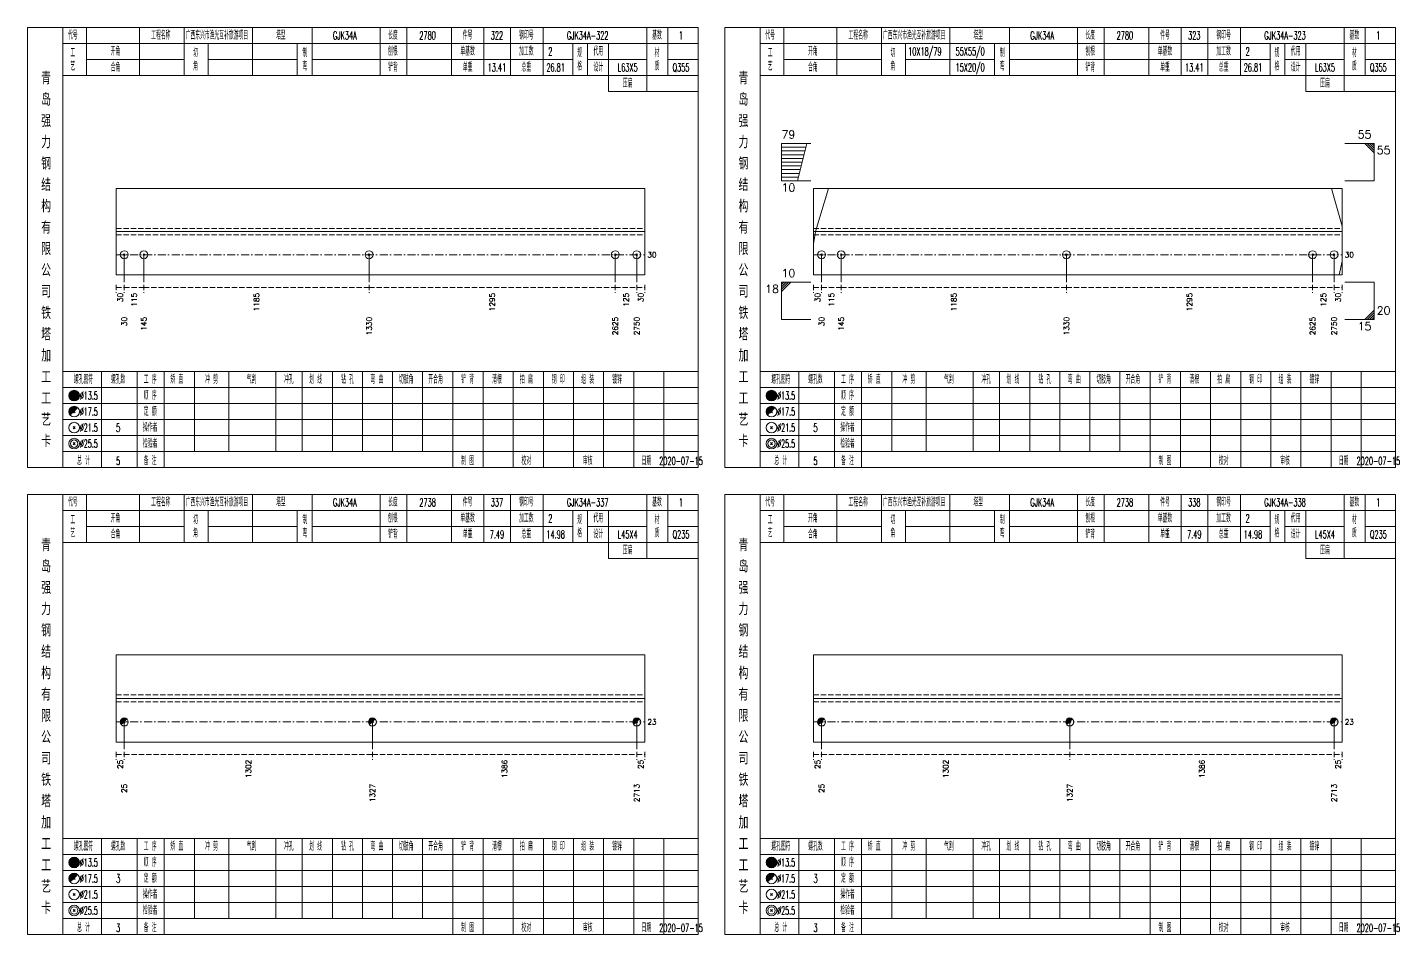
# Model space of a CAD drawing. Extents: x 0 to 2606, y -377 to 6479.
# Drawn here: x 784 to 1299, y 5250 to 5590 of the extents above; entities that cross this region are included whole.
import ezdxf
from ezdxf.enums import TextEntityAlignment as Align

# ---------------------------------------------------------------- set-up
doc = ezdxf.new("R2010")
doc.units = 0
doc.header["$MEASUREMENT"] = 0
doc.linetypes.add('一点画线', pattern=[5.2, 3, -1, 0.2, -1])
doc.linetypes.add('虚线', pattern=[2.75, 2, -0.75])
doc.layers.get('0').update_dxf_attribs({"linetype": 'CONTINUOUS', "lineweight": 25})
doc.layers.add('1', color=7, linetype='CONTINUOUS', lineweight=25)
doc.layers.add('4', color=7, linetype='CONTINUOUS', lineweight=25)
doc.styles.get("Standard").update_dxf_attribs({"font": 'simplex.shx', "width": 0.7, "height": 3, "bigfont": 'gbhzfs.shx'})

msp = doc.modelspace()

# ---------------------------------------------------------------- linework, layer by layer
at = {"color": 7, "linetype": 'Continuous', "lineweight": 13}
for p, q in [((1066.9, 5546.5), (1077.9, 5546.5)), ((1066.9, 5532.5), (1066.9, 5546.5)), ((1066.9, 5545.1), (1076.05, 5545.1)), ((1072.9, 5532.5), (1076.4, 5546.5)), ((1289, 5546.5), (1278, 5546.5)), ((1285.5, 5546.5), (1289, 5543)), ((1286.38, 5546.5), (1289, 5543.88)), ((1287.25, 5546.5), (1289, 5544.75)), ((1288.12, 5546.5), (1289, 5545.62)), ((1289, 5532.5), (1289, 5546.5)), ((1066.9, 5543.7), (1075.7, 5543.7)), ((1066.9, 5542.3), (1075.35, 5542.3)), ((1066.9, 5540.9), (1075, 5540.9)), ((1066.9, 5539.5), (1074.65, 5539.5)), ((1066.9, 5538.1), (1074.3, 5538.1)), ((1066.9, 5536.7), (1073.95, 5536.7)), ((1066.9, 5535.3), (1073.6, 5535.3)), ((1066.9, 5533.9), (1073.25, 5533.9)), ((1066.9, 5532.5), (1077.9, 5532.5)), ((1079.61, 5513.5), (1084.53, 5529.69)), ((1277, 5515.56), (1273.08, 5529.69)), ((1289, 5532.5), (1278, 5532.5)), ((1078.9, 5508.87), (1079.61, 5513.5)), ((820.5, 5504.81), (820.5, 5494.5)), ((827.83, 5504.81), (827.83, 5494.5)), ((912.27, 5504.81), (912.27, 5494.5)), ((1004.55, 5504.81), (1004.55, 5494.5)), ((1012.6, 5504.81), (1012.6, 5494.5)), ((1081.9, 5504.81), (1081.9, 5494.5)), ((1089.23, 5504.81), (1089.23, 5494.5)), ((1173.67, 5504.81), (1173.67, 5494.5)), ((1265.95, 5504.81), (1265.95, 5494.5)), ((1274, 5504.81), (1274, 5494.5)), ((1277, 5502.45), (1275.93, 5497.31)), ((1066.9, 5494.5), (1077.9, 5494.5)), ((1066.9, 5494.5), (1066.9, 5480.5)), ((1067.78, 5494.5), (1066.9, 5493.62)), ((1068.65, 5494.5), (1066.9, 5492.75)), ((1069.53, 5494.5), (1066.9, 5491.88)), ((1070.4, 5494.5), (1066.9, 5491)), ((1289, 5494.5), (1278, 5494.5)), ((1289, 5494.5), (1289, 5480.5)), ((1285.5, 5480.5), (1289, 5484)), ((1286.38, 5480.5), (1289, 5483.12)), ((1066.9, 5480.5), (1077.9, 5480.5)), ((1289, 5480.5), (1278, 5480.5)), ((1287.25, 5480.5), (1289, 5482.25)), ((1288.12, 5480.5), (1289, 5481.38)), ((820.5, 5329.67), (820.5, 5319.5)), ((913.51, 5329.67), (913.51, 5319.5)), ((1012.6, 5329.67), (1012.6, 5319.5)), ((1081.9, 5329.67), (1081.9, 5319.5)), ((1174.91, 5329.67), (1174.91, 5319.5)), ((1274, 5329.67), (1274, 5319.5))]:
    msp.add_line(p, q, dxfattribs=at)
at = {"color": 7, "linetype": 'Continuous', "lineweight": 18}
for p, q in [((817.5, 5529.69), (817.5, 5497.31)), ((817.5, 5529.69), (1015.6, 5529.69)), ((1015.6, 5529.69), (1015.6, 5497.31)), ((1078.9, 5529.69), (1078.9, 5497.31)), ((1078.9, 5529.69), (1277, 5529.69)), ((1277, 5529.69), (1277, 5497.31)), ((817.5, 5513.5), (1015.6, 5513.5)), ((1078.9, 5513.5), (1277, 5513.5)), ((817.5, 5354.83), (817.5, 5322.17)), ((817.5, 5354.83), (1015.6, 5354.83)), ((1015.6, 5354.83), (1015.6, 5322.17)), ((1078.9, 5354.83), (1078.9, 5322.17)), ((1078.9, 5354.83), (1277, 5354.83)), ((1277, 5354.83), (1277, 5322.17)), ((817.5, 5338.5), (1015.6, 5338.5)), ((1078.9, 5338.5), (1277, 5338.5))]:
    msp.add_line(p, q, dxfattribs=at)
at = {"color": 1, "linetype": '虚线', "lineweight": 18}
for p, q in [((817.5, 5514.69), (1015.6, 5514.69)), ((1078.9, 5514.69), (1277, 5514.69)), ((817.5, 5512.31), (1015.6, 5512.31)), ((1078.9, 5512.31), (1277, 5512.31)), ((817.5, 5339.83), (1015.6, 5339.83)), ((1078.9, 5339.83), (1277, 5339.83)), ((817.5, 5337.17), (1015.6, 5337.17)), ((1078.9, 5337.17), (1277, 5337.17))]:
    msp.add_line(p, q, dxfattribs=at)
at = {"color": 3, "linetype": '一点画线', "lineweight": 13}
for p, q in [((817.5, 5504.81), (1015.6, 5504.81)), ((1078.9, 5504.81), (1277, 5504.81)), ((817.5, 5329.67), (1015.6, 5329.67)), ((1078.9, 5329.67), (1277, 5329.67))]:
    msp.add_line(p, q, dxfattribs=at)
at = {"color": 8, "linetype": '虚线', "lineweight": 9}
for p, q in [((817.5, 5493.5), (817.5, 5490.5)), ((820.5, 5493.5), (820.5, 5490.5)), ((820.5, 5493.5), (820.5, 5490.5)), ((827.83, 5493.5), (827.83, 5490.5)), ((827.83, 5493.5), (827.83, 5490.5)), ((912.27, 5493.5), (912.27, 5490.5)), ((912.27, 5493.5), (912.27, 5490.5)), ((1004.55, 5493.5), (1004.55, 5490.5)), ((1004.55, 5493.5), (1004.55, 5490.5)), ((1012.6, 5493.5), (1012.6, 5490.5)), ((1012.6, 5493.5), (1012.6, 5490.5)), ((1015.6, 5493.5), (1015.6, 5490.5)), ((1078.9, 5493.5), (1078.9, 5490.5)), ((1081.9, 5493.5), (1081.9, 5490.5)), ((1081.9, 5493.5), (1081.9, 5490.5)), ((1089.23, 5493.5), (1089.23, 5490.5)), ((1089.23, 5493.5), (1089.23, 5490.5)), ((1173.67, 5493.5), (1173.67, 5490.5)), ((1173.67, 5493.5), (1173.67, 5490.5)), ((1265.95, 5493.5), (1265.95, 5490.5)), ((1265.95, 5493.5), (1265.95, 5490.5)), ((1274, 5493.5), (1274, 5490.5)), ((1274, 5493.5), (1274, 5490.5)), ((1277, 5493.5), (1277, 5490.5)), ((817.5, 5492.5), (820.5, 5492.5)), ((820.5, 5492.5), (827.83, 5492.5)), ((827.83, 5492.5), (912.27, 5492.5)), ((912.27, 5492.5), (1004.55, 5492.5)), ((1004.55, 5492.5), (1012.6, 5492.5)), ((1012.6, 5492.5), (1015.6, 5492.5)), ((1078.9, 5492.5), (1081.9, 5492.5)), ((1081.9, 5492.5), (1089.23, 5492.5)), ((1089.23, 5492.5), (1173.67, 5492.5)), ((1173.67, 5492.5), (1265.95, 5492.5)), ((1265.95, 5492.5), (1274, 5492.5)), ((1274, 5492.5), (1277, 5492.5)), ((817.5, 5318.5), (817.5, 5315.5)), ((820.5, 5318.5), (820.5, 5315.5)), ((820.5, 5318.5), (820.5, 5315.5)), ((913.51, 5318.5), (913.51, 5315.5)), ((913.51, 5318.5), (913.51, 5315.5)), ((1012.6, 5318.5), (1012.6, 5315.5)), ((1012.6, 5318.5), (1012.6, 5315.5)), ((1015.6, 5318.5), (1015.6, 5315.5)), ((1078.9, 5318.5), (1078.9, 5315.5)), ((1081.9, 5318.5), (1081.9, 5315.5)), ((1081.9, 5318.5), (1081.9, 5315.5)), ((1174.91, 5318.5), (1174.91, 5315.5)), ((1174.91, 5318.5), (1174.91, 5315.5)), ((1274, 5318.5), (1274, 5315.5)), ((1274, 5318.5), (1274, 5315.5)), ((1277, 5318.5), (1277, 5315.5)), ((817.5, 5317.5), (820.5, 5317.5)), ((820.5, 5317.5), (913.51, 5317.5)), ((913.51, 5317.5), (1012.6, 5317.5)), ((1012.6, 5317.5), (1015.6, 5317.5)), ((1078.9, 5317.5), (1081.9, 5317.5)), ((1081.9, 5317.5), (1174.91, 5317.5)), ((1174.91, 5317.5), (1274, 5317.5)), ((1274, 5317.5), (1277, 5317.5))]:
    msp.add_line(p, q, dxfattribs=at)
at = {"layer": '1', "color": 7, "linetype": 'Continuous', "lineweight": 13}
for p, q in [((820.2, 5504.51), (820.8, 5505.11)), ((820.8, 5504.51), (820.2, 5505.11)), ((827.53, 5504.51), (828.13, 5505.11)), ((828.13, 5504.51), (827.53, 5505.11)), ((911.97, 5504.51), (912.57, 5505.11)), ((912.57, 5504.51), (911.97, 5505.11)), ((1004.25, 5504.51), (1004.85, 5505.11)), ((1004.85, 5504.51), (1004.25, 5505.11)), ((1012.3, 5504.51), (1012.9, 5505.11)), ((1012.9, 5504.51), (1012.3, 5505.11)), ((1081.6, 5504.51), (1082.2, 5505.11)), ((1082.2, 5504.51), (1081.6, 5505.11)), ((1088.93, 5504.51), (1089.53, 5505.11)), ((1089.53, 5504.51), (1088.93, 5505.11)), ((1173.37, 5504.51), (1173.97, 5505.11)), ((1173.97, 5504.51), (1173.37, 5505.11)), ((1265.65, 5504.51), (1266.25, 5505.11)), ((1266.25, 5504.51), (1265.65, 5505.11)), ((1273.7, 5504.51), (1274.3, 5505.11)), ((1274.3, 5504.51), (1273.7, 5505.11))]:
    msp.add_line(p, q, dxfattribs=at)
at = {"layer": '1', "color": 7, "linetype": 'Continuous', "lineweight": 18}
for p, q in [((817.5, 5497.31), (1015.6, 5497.31)), ((1078.9, 5497.31), (1277, 5497.31)), ((817.5, 5322.17), (1015.6, 5322.17)), ((1078.9, 5322.17), (1277, 5322.17))]:
    msp.add_line(p, q, dxfattribs=at)
at = {"layer": '1', "color": 7, "linetype": 'Continuous', "lineweight": 0}
for p, q in [((820.2, 5329.37), (820.8, 5329.97)), ((820.2, 5329.97), (820.8, 5329.37)), ((913.21, 5329.37), (913.81, 5329.97)), ((913.21, 5329.97), (913.81, 5329.37)), ((1012.3, 5329.37), (1012.9, 5329.97)), ((1012.3, 5329.97), (1012.9, 5329.37)), ((1081.6, 5329.37), (1082.2, 5329.97)), ((1081.6, 5329.97), (1082.2, 5329.37)), ((1174.61, 5329.37), (1175.21, 5329.97)), ((1174.61, 5329.97), (1175.21, 5329.37)), ((1273.7, 5329.37), (1274.3, 5329.97)), ((1273.7, 5329.97), (1274.3, 5329.37))]:
    msp.add_line(p, q, dxfattribs=at)
at = {"layer": '1', "color": 7, "linetype": 'Continuous', "lineweight": 13}
for centre in [(820.5, 5504.81), (827.83, 5504.81), (912.27, 5504.81), (1004.55, 5504.81), (1012.6, 5504.81), (1081.9, 5504.81), (1089.23, 5504.81), (1173.67, 5504.81), (1265.95, 5504.81), (1274, 5504.81), (820.5, 5329.67), (913.51, 5329.67), (1012.6, 5329.67), (1081.9, 5329.67), (1174.91, 5329.67), (1274, 5329.67)]:
    msp.add_circle(centre, 1.5, dxfattribs=at)
for centre, radius in [((820.5, 5329.67), 1.35), ((820.5, 5329.67), 1.2), ((820.5, 5329.67), 1.05), ((820.5, 5329.67), 0.9), ((820.5, 5329.67), 0.75), ((820.5, 5329.67), 0.6), ((820.5, 5329.67), 0.45), ((820.5, 5329.67), 0.3), ((820.5, 5329.67), 0.15), ((913.51, 5329.67), 1.35), ((913.51, 5329.67), 1.2), ((913.51, 5329.67), 1.05), ((913.51, 5329.67), 0.9), ((913.51, 5329.67), 0.75), ((913.51, 5329.67), 0.6), ((913.51, 5329.67), 0.45), ((913.51, 5329.67), 0.3), ((913.51, 5329.67), 0.15), ((1012.6, 5329.67), 1.35), ((1012.6, 5329.67), 1.2), ((1012.6, 5329.67), 1.05), ((1012.6, 5329.67), 0.9), ((1012.6, 5329.67), 0.75), ((1012.6, 5329.67), 0.6), ((1012.6, 5329.67), 0.45), ((1012.6, 5329.67), 0.3), ((1012.6, 5329.67), 0.15), ((1081.9, 5329.67), 1.35), ((1081.9, 5329.67), 1.2), ((1081.9, 5329.67), 1.05), ((1081.9, 5329.67), 0.9), ((1081.9, 5329.67), 0.75), ((1081.9, 5329.67), 0.6), ((1081.9, 5329.67), 0.45), ((1081.9, 5329.67), 0.3), ((1081.9, 5329.67), 0.15), ((1174.91, 5329.67), 1.35), ((1174.91, 5329.67), 1.2), ((1174.91, 5329.67), 1.05), ((1174.91, 5329.67), 0.9), ((1174.91, 5329.67), 0.75), ((1174.91, 5329.67), 0.6), ((1174.91, 5329.67), 0.45), ((1174.91, 5329.67), 0.3), ((1174.91, 5329.67), 0.15), ((1274, 5329.67), 1.35), ((1274, 5329.67), 1.2), ((1274, 5329.67), 1.05), ((1274, 5329.67), 0.9), ((1274, 5329.67), 0.75), ((1274, 5329.67), 0.6), ((1274, 5329.67), 0.45), ((1274, 5329.67), 0.3), ((1274, 5329.67), 0.15)]:
    msp.add_arc(centre, radius, 45, 225, dxfattribs=at)
at = {"layer": '4', "color": 1, "linetype": 'Continuous', "lineweight": 18}
for p, q in [((797.5, 5425), (797.5, 5590)), ((806.4, 5572), (806.4, 5590)), ((826.2, 5572), (826.2, 5590)), ((843, 5572), (843, 5590)), ((868.6, 5572), (868.6, 5590)), ((890.9, 5572), (890.9, 5590)), ((916.4, 5572), (916.4, 5590)), ((926.4, 5572), (926.4, 5590)), ((943.1, 5572), (943.1, 5590)), ((955.3, 5572), (955.3, 5590)), ((965.3, 5572), (965.3, 5590)), ((977.5, 5572), (977.5, 5590)), ((1016.4, 5566), (1016.4, 5590)), ((1024.2, 5572), (1024.2, 5590)), ((1058.9, 5425), (1058.9, 5590)), ((1067.8, 5572), (1067.8, 5590)), ((1087.6, 5572), (1087.6, 5590)), ((1104.4, 5572), (1104.4, 5590)), ((1130, 5572), (1130, 5590)), ((1152.3, 5572), (1152.3, 5590)), ((1177.8, 5572), (1177.8, 5590)), ((1187.8, 5572), (1187.8, 5590)), ((1204.5, 5572), (1204.5, 5590)), ((1216.7, 5572), (1216.7, 5590)), ((1226.7, 5572), (1226.7, 5590)), ((1238.9, 5572), (1238.9, 5590)), ((1277.8, 5566), (1277.8, 5590)), ((1285.6, 5572), (1285.6, 5590)), ((797.5, 5584), (1035.6, 5584)), ((852, 5572), (852, 5584)), ((885.3, 5572), (885.3, 5584)), ((988.6, 5572), (988.6, 5584)), ((994.2, 5572), (994.2, 5584)), ((1002, 5566), (1002, 5584)), ((1058.9, 5584), (1297, 5584)), ((1113.4, 5572), (1113.4, 5584)), ((1146.7, 5572), (1146.7, 5584)), ((1250, 5572), (1250, 5584)), ((1255.6, 5572), (1255.6, 5584)), ((1263.4, 5566), (1263.4, 5584)), ((806.4, 5578), (843, 5578)), ((852, 5578), (885.3, 5578)), ((890.9, 5578), (988.6, 5578)), ((994.2, 5578), (1016.4, 5578)), ((1024.2, 5578), (1035.6, 5578)), ((1067.8, 5578), (1104.4, 5578)), ((1113.4, 5578), (1146.7, 5578)), ((1152.3, 5578), (1250, 5578)), ((1255.6, 5578), (1277.8, 5578)), ((1285.6, 5578), (1297, 5578)), ((797.5, 5572), (1035.6, 5572)), ((1058.9, 5572), (1297, 5572)), ((1002, 5566), (1035.6, 5566)), ((1263.4, 5566), (1297, 5566)), ((797.5, 5461), (1035.6, 5461)), ((812, 5425), (812, 5461)), ((825.3, 5425), (825.3, 5461)), ((835.4, 5425), (835.4, 5461)), ((846.8, 5431), (846.8, 5461)), ((859.7, 5431), (859.7, 5461)), ((877.3, 5431), (877.3, 5461)), ((887.2, 5431), (887.2, 5461)), ((898.5, 5431), (898.5, 5461)), ((909.8, 5431), (909.8, 5461)), ((921.1, 5431), (921.1, 5461)), ((932.3, 5431), (932.3, 5461)), ((943.7, 5431), (943.7, 5461)), ((955, 5431), (955, 5461)), ((966.3, 5431), (966.3, 5461)), ((977.6, 5431), (977.6, 5461)), ((988.9, 5431), (988.9, 5461)), ((1000.2, 5431), (1000.2, 5461)), ((1011.5, 5431), (1011.5, 5461)), ((1022.8, 5431), (1022.8, 5461)), ((1058.9, 5461), (1297, 5461)), ((1073.4, 5425), (1073.4, 5461)), ((1086.7, 5425), (1086.7, 5461)), ((1096.8, 5425), (1096.8, 5461)), ((1108.2, 5431), (1108.2, 5461)), ((1121.1, 5431), (1121.1, 5461)), ((1138.7, 5431), (1138.7, 5461)), ((1148.6, 5431), (1148.6, 5461)), ((1159.9, 5431), (1159.9, 5461)), ((1171.2, 5431), (1171.2, 5461)), ((1182.5, 5431), (1182.5, 5461)), ((1193.7, 5431), (1193.7, 5461)), ((1205.1, 5431), (1205.1, 5461)), ((1216.4, 5431), (1216.4, 5461)), ((1227.7, 5431), (1227.7, 5461)), ((1239, 5431), (1239, 5461)), ((1250.3, 5431), (1250.3, 5461)), ((1261.6, 5431), (1261.6, 5461)), ((1272.9, 5431), (1272.9, 5461)), ((1284.2, 5431), (1284.2, 5461)), ((797.5, 5455), (1035.6, 5455)), ((1058.9, 5455), (1297, 5455)), ((797.5, 5449), (1035.6, 5449)), ((1058.9, 5449), (1297, 5449)), ((797.5, 5443), (1035.6, 5443)), ((1058.9, 5443), (1297, 5443)), ((797.5, 5437), (1035.6, 5437)), ((1058.9, 5437), (1297, 5437)), ((797.5, 5431), (1035.6, 5431)), ((943.7, 5425), (943.7, 5431)), ((955, 5425), (955, 5431)), ((966.3, 5425), (966.3, 5431)), ((977.6, 5425), (977.6, 5431)), ((988.9, 5425), (988.9, 5431)), ((1000.2, 5425), (1000.2, 5431)), ((1011.5, 5425), (1011.5, 5431)), ((1022.8, 5425), (1022.8, 5431)), ((1058.9, 5431), (1297, 5431)), ((1205.1, 5425), (1205.1, 5431)), ((1216.4, 5425), (1216.4, 5431)), ((1227.7, 5425), (1227.7, 5431)), ((1239, 5425), (1239, 5431)), ((1250.3, 5425), (1250.3, 5431)), ((1261.6, 5425), (1261.6, 5431)), ((1272.9, 5425), (1272.9, 5431)), ((1284.2, 5425), (1284.2, 5431)), ((797.5, 5250), (797.5, 5415)), ((806.4, 5397), (806.4, 5415)), ((826.2, 5397), (826.2, 5415)), ((843, 5397), (843, 5415)), ((868.6, 5397), (868.6, 5415)), ((890.9, 5397), (890.9, 5415)), ((916.4, 5397), (916.4, 5415)), ((926.4, 5397), (926.4, 5415)), ((943.1, 5397), (943.1, 5415)), ((955.3, 5397), (955.3, 5415)), ((965.3, 5397), (965.3, 5415)), ((977.5, 5397), (977.5, 5415)), ((1016.4, 5391), (1016.4, 5415)), ((1024.2, 5397), (1024.2, 5415)), ((1058.9, 5250), (1058.9, 5415)), ((1067.8, 5397), (1067.8, 5415)), ((1087.6, 5397), (1087.6, 5415)), ((1104.4, 5397), (1104.4, 5415)), ((1130, 5397), (1130, 5415)), ((1152.3, 5397), (1152.3, 5415)), ((1177.8, 5397), (1177.8, 5415)), ((1187.8, 5397), (1187.8, 5415)), ((1204.5, 5397), (1204.5, 5415)), ((1216.7, 5397), (1216.7, 5415)), ((1226.7, 5397), (1226.7, 5415)), ((1238.9, 5397), (1238.9, 5415)), ((1277.8, 5391), (1277.8, 5415)), ((1285.6, 5397), (1285.6, 5415)), ((797.5, 5409), (1035.6, 5409)), ((852, 5397), (852, 5409)), ((885.3, 5397), (885.3, 5409)), ((988.6, 5397), (988.6, 5409)), ((994.2, 5397), (994.2, 5409)), ((1002, 5391), (1002, 5409)), ((1058.9, 5409), (1297, 5409)), ((1113.4, 5397), (1113.4, 5409)), ((1146.7, 5397), (1146.7, 5409)), ((1250, 5397), (1250, 5409)), ((1255.6, 5397), (1255.6, 5409)), ((1263.4, 5391), (1263.4, 5409)), ((806.4, 5403), (843, 5403)), ((852, 5403), (885.3, 5403)), ((890.9, 5403), (988.6, 5403)), ((994.2, 5403), (1016.4, 5403)), ((1024.2, 5403), (1035.6, 5403)), ((1067.8, 5403), (1104.4, 5403)), ((1113.4, 5403), (1146.7, 5403)), ((1152.3, 5403), (1250, 5403)), ((1255.6, 5403), (1277.8, 5403)), ((1285.6, 5403), (1297, 5403)), ((797.5, 5397), (1035.6, 5397)), ((1058.9, 5397), (1297, 5397)), ((1002, 5391), (1035.6, 5391)), ((1263.4, 5391), (1297, 5391)), ((797.5, 5286), (1035.6, 5286)), ((812, 5250), (812, 5286)), ((825.3, 5250), (825.3, 5286)), ((835.4, 5250), (835.4, 5286)), ((846.8, 5256), (846.8, 5286)), ((859.7, 5256), (859.7, 5286)), ((877.3, 5256), (877.3, 5286)), ((887.2, 5256), (887.2, 5286)), ((898.5, 5256), (898.5, 5286)), ((909.8, 5256), (909.8, 5286)), ((921.1, 5256), (921.1, 5286)), ((932.3, 5256), (932.3, 5286)), ((943.7, 5256), (943.7, 5286)), ((955, 5256), (955, 5286)), ((966.3, 5256), (966.3, 5286)), ((977.6, 5256), (977.6, 5286)), ((988.9, 5256), (988.9, 5286)), ((1000.2, 5256), (1000.2, 5286)), ((1011.5, 5256), (1011.5, 5286)), ((1022.8, 5256), (1022.8, 5286)), ((1058.9, 5286), (1297, 5286)), ((1073.4, 5250), (1073.4, 5286)), ((1086.7, 5250), (1086.7, 5286)), ((1096.8, 5250), (1096.8, 5286)), ((1108.2, 5256), (1108.2, 5286)), ((1121.1, 5256), (1121.1, 5286)), ((1138.7, 5256), (1138.7, 5286)), ((1148.6, 5256), (1148.6, 5286)), ((1159.9, 5256), (1159.9, 5286)), ((1171.2, 5256), (1171.2, 5286)), ((1182.5, 5256), (1182.5, 5286)), ((1193.7, 5256), (1193.7, 5286)), ((1205.1, 5256), (1205.1, 5286)), ((1216.4, 5256), (1216.4, 5286)), ((1227.7, 5256), (1227.7, 5286)), ((1239, 5256), (1239, 5286)), ((1250.3, 5256), (1250.3, 5286)), ((1261.6, 5256), (1261.6, 5286)), ((1272.9, 5256), (1272.9, 5286)), ((1284.2, 5256), (1284.2, 5286)), ((797.5, 5280), (1035.6, 5280)), ((1058.9, 5280), (1297, 5280)), ((797.5, 5274), (1035.6, 5274)), ((1058.9, 5274), (1297, 5274)), ((797.5, 5268), (1035.6, 5268)), ((1058.9, 5268), (1297, 5268)), ((797.5, 5262), (1035.6, 5262)), ((1058.9, 5262), (1297, 5262)), ((797.5, 5256), (1035.6, 5256)), ((943.7, 5250), (943.7, 5256)), ((955, 5250), (955, 5256)), ((966.3, 5250), (966.3, 5256)), ((977.6, 5250), (977.6, 5256)), ((988.9, 5250), (988.9, 5256)), ((1000.2, 5250), (1000.2, 5256)), ((1011.5, 5250), (1011.5, 5256)), ((1022.8, 5250), (1022.8, 5256)), ((1058.9, 5256), (1297, 5256)), ((1205.1, 5250), (1205.1, 5256)), ((1216.4, 5250), (1216.4, 5256)), ((1227.7, 5250), (1227.7, 5256)), ((1239, 5250), (1239, 5256)), ((1250.3, 5250), (1250.3, 5256)), ((1261.6, 5250), (1261.6, 5256)), ((1272.9, 5250), (1272.9, 5256)), ((1284.2, 5250), (1284.2, 5256))]:
    msp.add_line(p, q, dxfattribs=at)
at = {"layer": '4', "color": 7, "linetype": 'Continuous', "lineweight": 13}
for p, q in [((801.5, 5451.8), (801.9, 5452.2)), ((801.9, 5451.8), (801.5, 5452.2)), ((1062.9, 5451.8), (1063.3, 5452.2)), ((1063.3, 5451.8), (1062.9, 5452.2)), ((801.3, 5439.6), (802.1, 5440.4)), ((802.1, 5439.6), (801.3, 5440.4)), ((1062.7, 5439.6), (1063.5, 5440.4)), ((1063.5, 5439.6), (1062.7, 5440.4)), ((801.3, 5433.6), (802.1, 5434.4)), ((802.1, 5433.6), (801.3, 5434.4)), ((1062.7, 5433.6), (1063.5, 5434.4)), ((1063.5, 5433.6), (1062.7, 5434.4)), ((801.5, 5276.8), (801.9, 5277.2)), ((801.9, 5276.8), (801.5, 5277.2)), ((1062.9, 5276.8), (1063.3, 5277.2)), ((1063.3, 5276.8), (1062.9, 5277.2)), ((801.3, 5264.6), (802.1, 5265.4)), ((802.1, 5264.6), (801.3, 5265.4)), ((1062.7, 5264.6), (1063.5, 5265.4)), ((1063.5, 5264.6), (1062.7, 5265.4)), ((801.3, 5258.6), (802.1, 5259.4)), ((802.1, 5258.6), (801.3, 5259.4)), ((1062.7, 5258.6), (1063.5, 5259.4)), ((1063.5, 5258.6), (1062.7, 5259.4))]:
    msp.add_line(p, q, dxfattribs=at)
at = {"layer": '4', "color": 7, "linetype": 'Continuous', "lineweight": 0}
for p, q in [((801.3, 5445.6), (802.1, 5446.4)), ((801.3, 5446.4), (802.1, 5445.6)), ((1062.7, 5445.6), (1063.5, 5446.4)), ((1062.7, 5446.4), (1063.5, 5445.6)), ((801.3, 5270.6), (802.1, 5271.4)), ((801.3, 5271.4), (802.1, 5270.6)), ((1062.7, 5270.6), (1063.5, 5271.4)), ((1062.7, 5271.4), (1063.5, 5270.6))]:
    msp.add_line(p, q, dxfattribs=at)
at = {"layer": '4', "color": 1, "linetype": 'Continuous', "lineweight": 18}
for points in [[(784.2, 5590), (784.2, 5425), (1035.6, 5425), (1035.6, 5590)], [(1045.6, 5590), (1045.6, 5425), (1297, 5425), (1297, 5590)], [(784.2, 5415), (784.2, 5250), (1035.6, 5250), (1035.6, 5415)], [(1045.6, 5415), (1045.6, 5250), (1297, 5250), (1297, 5415)]]:
    msp.add_lwpolyline(points, close=True, dxfattribs=at)
at = {"layer": '4', "color": 7, "linetype": 'Continuous', "lineweight": 13}
for centre, radius in [((801.7, 5452), 2), ((801.7, 5452), 1.8), ((801.7, 5452), 1.6), ((801.7, 5452), 1.4), ((801.7, 5452), 1.2), ((801.7, 5452), 1), ((801.7, 5452), 0.8), ((801.7, 5452), 0.6), ((801.7, 5452), 0.4), ((801.7, 5452), 0.2), ((1063.1, 5452), 2), ((1063.1, 5452), 1.8), ((1063.1, 5452), 1.6), ((1063.1, 5452), 1.4), ((1063.1, 5452), 1.2), ((1063.1, 5452), 1), ((1063.1, 5452), 0.8), ((1063.1, 5452), 0.6), ((1063.1, 5452), 0.4), ((1063.1, 5452), 0.2), ((801.7, 5446), 2), ((1063.1, 5446), 2), ((801.7, 5440), 2), ((1063.1, 5440), 2), ((801.7, 5434), 2), ((801.7, 5434), 1.4), ((1063.1, 5434), 2), ((1063.1, 5434), 1.4), ((801.7, 5277), 2), ((801.7, 5277), 1.8), ((801.7, 5277), 1.6), ((801.7, 5277), 1.4), ((801.7, 5277), 1.2), ((801.7, 5277), 1), ((801.7, 5277), 0.8), ((801.7, 5277), 0.6), ((801.7, 5277), 0.4), ((801.7, 5277), 0.2), ((1063.1, 5277), 2), ((1063.1, 5277), 1.8), ((1063.1, 5277), 1.6), ((1063.1, 5277), 1.4), ((1063.1, 5277), 1.2), ((1063.1, 5277), 1), ((1063.1, 5277), 0.8), ((1063.1, 5277), 0.6), ((1063.1, 5277), 0.4), ((1063.1, 5277), 0.2), ((801.7, 5271), 2), ((1063.1, 5271), 2), ((801.7, 5265), 2), ((1063.1, 5265), 2), ((801.7, 5259), 2), ((801.7, 5259), 1.4), ((1063.1, 5259), 2), ((1063.1, 5259), 1.4)]:
    msp.add_circle(centre, radius, dxfattribs=at)
for centre, radius in [((801.7, 5446), 1.8), ((801.7, 5446), 1.6), ((801.7, 5446), 1.4), ((801.7, 5446), 1.2), ((801.7, 5446), 1), ((1063.1, 5446), 1.8), ((1063.1, 5446), 1.6), ((1063.1, 5446), 1.4), ((1063.1, 5446), 1.2), ((1063.1, 5446), 1), ((801.7, 5446), 0.8), ((801.7, 5446), 0.6), ((801.7, 5446), 0.4), ((801.7, 5446), 0.2), ((1063.1, 5446), 0.8), ((1063.1, 5446), 0.6), ((1063.1, 5446), 0.4), ((1063.1, 5446), 0.2), ((801.7, 5271), 1.8), ((801.7, 5271), 1.6), ((801.7, 5271), 1.4), ((801.7, 5271), 1.2), ((1063.1, 5271), 1.8), ((1063.1, 5271), 1.6), ((1063.1, 5271), 1.4), ((1063.1, 5271), 1.2), ((801.7, 5271), 1), ((801.7, 5271), 0.8), ((801.7, 5271), 0.6), ((801.7, 5271), 0.4), ((801.7, 5271), 0.2), ((1063.1, 5271), 1), ((1063.1, 5271), 0.8), ((1063.1, 5271), 0.6), ((1063.1, 5271), 0.4), ((1063.1, 5271), 0.2)]:
    msp.add_arc(centre, radius, 45, 225, dxfattribs=at)

# ---------------------------------------------------------------- texts
at = {"color": 7, "linetype": 'Continuous', "lineweight": 13}
for s, p in [('79', (1066.9, 5547.5)), ('10', (1066.9, 5495.5)), ('20', (1290, 5481.5))]:
    msp.add_text(s, height=3, dxfattribs=at).set_placement(p, align=Align.BOTTOM_LEFT)
msp.add_text('55', height=3, dxfattribs=at).set_placement((1288, 5547.5), align=Align.BOTTOM_RIGHT)
for s, p in [('55', (1290, 5545.5)), ('10', (1066.9, 5531.5))]:
    msp.add_text(s, height=3, dxfattribs=at).set_placement(p, align=Align.TOP_LEFT)
for s, p in [('30', (1016.6, 5504.81)), ('30', (1278, 5504.81)), ('23', (1016.6, 5329.67)), ('23', (1278, 5329.67))]:
    msp.add_text(s, height=2, dxfattribs=at).set_placement(p, align=Align.MIDDLE_LEFT)
for s, p in [('18', (1065.9, 5493.5)), ('15', (1288, 5479.5))]:
    msp.add_text(s, height=3, dxfattribs=at).set_placement(p, align=Align.TOP_RIGHT)
at = {"color": 8, "linetype": 'Continuous', "lineweight": 9}
for s, p in [('30', (819, 5490.5)), ('115', (824.17, 5490.5)), ('1185', (870.05, 5490.5)), ('1295', (958.41, 5490.5)), ('125', (1008.58, 5490.5)), ('30', (1014.1, 5490.5)), ('30', (1080.4, 5490.5)), ('115', (1085.57, 5490.5)), ('1185', (1131.45, 5490.5)), ('1295', (1219.81, 5490.5)), ('125', (1269.98, 5490.5)), ('30', (1275.5, 5490.5)), ('25', (819, 5315.5)), ('1302', (867.01, 5315.5)), ('1386', (963.06, 5315.5)), ('25', (1014.1, 5315.5)), ('25', (1080.4, 5315.5)), ('1302', (1128.41, 5315.5)), ('1386', (1224.46, 5315.5)), ('25', (1275.5, 5315.5))]:
    msp.add_text(s, height=2, rotation=90, dxfattribs=at).set_placement(p, align=Align.MIDDLE_RIGHT)
at = {"layer": '1', "color": 7, "linetype": 'Continuous', "lineweight": 13}
for s, p in [('30', (820.5, 5481.5)), ('145', (827.83, 5481.5)), ('1330', (912.27, 5481.5)), ('2625', (1004.55, 5481.5)), ('2750', (1012.6, 5481.5)), ('30', (1081.9, 5481.5)), ('145', (1089.23, 5481.5)), ('1330', (1173.67, 5481.5)), ('2625', (1265.95, 5481.5)), ('2750', (1274, 5481.5)), ('25', (820.5, 5306.5)), ('1327', (913.51, 5306.5)), ('2713', (1012.6, 5306.5)), ('25', (1081.9, 5306.5)), ('1327', (1174.91, 5306.5)), ('2713', (1274, 5306.5))]:
    msp.add_text(s, height=2, rotation=90, dxfattribs=at).set_placement(p, align=Align.MIDDLE_RIGHT)
at = {"layer": '4', "color": 1, "linetype": 'Continuous', "lineweight": 13}
for s, height, width, p in [('代号', 3, 0.6, (801.2, 5587)), ('工程名称', 3, 0.6, (834.2, 5587)), ('广西东兴市渔光互补旅游项目', 3, 0.6, (855.2, 5587)), ('塔型', 3, 0.6, (879.2, 5587)), ('GJK34A', 3, 0.6, (903.2, 5587)), ('长度', 3, 0.6, (921.2, 5587)), ('2780', 3, 0.6, (934.2, 5587)), ('件号', 3, 0.6, (949.2, 5587)), ('322', 3, 0.6, (960.2, 5587)), ('钢印号', 3, 0.6, (971.2, 5587)), ('GJK34A-322', 3, 0.6, (994.2, 5587)), ('基数', 3, 0.6, (1020.2, 5587)), ('1', 3, 0.6, (1029.2, 5587)), ('代号', 3, 0.6, (1062.6, 5587)), ('工程名称', 3, 0.6, (1095.6, 5587)), ('广西东兴市渔光互补旅游项目', 3, 0.6, (1116.6, 5587)), ('塔型', 3, 0.6, (1140.6, 5587)), ('GJK34A', 3, 0.6, (1164.6, 5587)), ('长度', 3, 0.6, (1182.6, 5587)), ('2780', 3, 0.6, (1195.6, 5587)), ('件号', 3, 0.6, (1210.6, 5587)), ('323', 3, 0.6, (1221.6, 5587)), ('钢印号', 3, 0.6, (1232.6, 5587)), ('GJK34A-323', 3, 0.6, (1255.6, 5587)), ('基数', 3, 0.6, (1281.6, 5587)), ('1', 3, 0.6, (1290.6, 5587)), ('工', 3, 0.6, (801.2, 5580.4)), ('开角', 3, 0.6, (817.2, 5581)), ('切', 3, 0.6, (847.2, 5580.4)), ('制', 3, 0.6, (888.2, 5580.4)), ('刨根', 3, 0.6, (921.2, 5581)), ('单基数', 3, 0.6, (949.2, 5581)), ('加工数', 3, 0.6, (971.2, 5581)), ('2', 3, 0.6, (980.2, 5581)), ('规', 3, 0.6, (991.2, 5580.4)), ('代用', 3, 0.6, (998.2, 5581)), ('材', 3, 0.6, (1020.2, 5580.4)), ('工', 3, 0.6, (1062.6, 5580.4)), ('开角', 3, 0.6, (1078.6, 5581)), ('切', 3, 0.6, (1108.6, 5580.4)), ('10X18/79', 3, 0.6, (1120.6, 5581)), ('55X55/0', 3, 0.6, (1137.6, 5581)), ('制', 3, 0.6, (1149.6, 5580.4)), ('刨根', 3, 0.6, (1182.6, 5581)), ('单基数', 3, 0.6, (1210.6, 5581)), ('加工数', 3, 0.6, (1232.6, 5581)), ('2', 3, 0.6, (1241.6, 5581)), ('规', 3, 0.6, (1252.6, 5580.4)), ('代用', 3, 0.6, (1259.6, 5581)), ('材', 3, 0.6, (1281.6, 5580.4)), ('艺', 3, 0.6, (801.2, 5575.4)), ('合角', 3, 0.6, (817.2, 5575)), ('角', 3, 0.6, (847.2, 5575.4)), ('弯', 3, 0.6, (888.2, 5575.4)), ('铲背', 3, 0.6, (921.2, 5575)), ('单重', 3, 0.6, (949.2, 5575)), ('13.41', 3, 0.6, (960.2, 5575)), ('总重', 3, 0.6, (971.2, 5575)), ('26.81', 3, 0.6, (982.2, 5575)), ('格', 3, 0.6, (991.2, 5575.4)), ('设计', 3, 0.6, (998.2, 5575)), ('L63X5', 3, 0.6, (1009.2, 5575)), ('质', 3, 0.6, (1020.2, 5575.4)), ('Q355', 3, 0.6, (1029.2, 5575)), ('艺', 3, 0.6, (1062.6, 5575.4)), ('合角', 3, 0.6, (1078.6, 5575)), ('角', 3, 0.6, (1108.6, 5575.4)), ('15X20/0', 3, 0.6, (1137.6, 5575)), ('弯', 3, 0.6, (1149.6, 5575.4)), ('铲背', 3, 0.6, (1182.6, 5575)), ('单重', 3, 0.6, (1210.6, 5575)), ('13.41', 3, 0.6, (1221.6, 5575)), ('总重', 3, 0.6, (1232.6, 5575)), ('26.81', 3, 0.6, (1243.6, 5575)), ('格', 3, 0.6, (1252.6, 5575.4)), ('设计', 3, 0.6, (1259.6, 5575)), ('L63X5', 3, 0.6, (1270.6, 5575)), ('质', 3, 0.6, (1281.6, 5575.4)), ('Q355', 3, 0.6, (1290.6, 5575)), ('青', 4.6, 0.8, (791.2, 5571)), ('压扁', 3, 0.6, (1009.2, 5569)), ('青', 4.6, 0.8, (1052.6, 5571)), ('压扁', 3, 0.6, (1270.6, 5569)), ('岛', 4.6, 0.8, (791.2, 5563)), ('岛', 4.6, 0.8, (1052.6, 5563)), ('强', 4.6, 0.8, (791.2, 5555)), ('强', 4.6, 0.8, (1052.6, 5555)), ('力', 4.6, 0.8, (791.2, 5547)), ('力', 4.6, 0.8, (1052.6, 5547)), ('钢', 4.6, 0.8, (791.2, 5539)), ('钢', 4.6, 0.8, (1052.6, 5539)), ('结', 4.6, 0.8, (791.2, 5531)), ('结', 4.6, 0.8, (1052.6, 5531)), ('构', 4.6, 0.8, (791.2, 5523)), ('构', 4.6, 0.8, (1052.6, 5523)), ('有', 4.6, 0.8, (791.2, 5515)), ('有', 4.6, 0.8, (1052.6, 5515)), ('限', 4.6, 0.8, (791.2, 5507)), ('限', 4.6, 0.8, (1052.6, 5507)), ('公', 4.6, 0.8, (791.2, 5499)), ('公', 4.6, 0.8, (1052.6, 5499)), ('司', 4.6, 0.8, (791.2, 5491)), ('司', 4.6, 0.8, (1052.6, 5491)), ('铁', 4.6, 0.8, (791.2, 5483)), ('铁', 4.6, 0.8, (1052.6, 5483)), ('塔', 4.6, 0.8, (791.2, 5475)), ('塔', 4.6, 0.8, (1052.6, 5475)), ('加', 4.6, 0.8, (791.2, 5467)), ('加', 4.6, 0.8, (1052.6, 5467)), ('工', 4.6, 0.8, (791.2, 5459)), ('螺孔图符', 3, 0.6, (805.2, 5458)), ('螺孔数', 3, 0.6, (818.2, 5458)), ('工 序', 3, 0.6, (830.2, 5458)), ('矫 直', 3, 0.6, (840.2, 5458)), ('冲 剪', 3, 0.6, (853.2, 5458)), ('气割', 3, 0.6, (868.2, 5458)), ('冲孔', 3, 0.6, (882.2, 5458)), ('划 线', 3, 0.6, (892.2, 5458)), ('钻 孔', 3, 0.6, (904.2, 5458)), ('弯 曲', 3, 0.6, (915.2, 5458)), ('切肢角', 3, 0.6, (926.2, 5458)), ('开合角', 3, 0.6, (937.2, 5458)), ('铲 背', 3, 0.6, (949.2, 5458)), ('清根', 3, 0.6, (960.2, 5458)), ('拍 扁', 3, 0.6, (971.2, 5458)), ('钢 印', 3, 0.6, (983.2, 5458)), ('组 装', 3, 0.6, (994.2, 5458)), ('镀锌', 3, 0.6, (1005.2, 5458)), ('工', 4.6, 0.8, (1052.6, 5459)), ('螺孔图符', 3, 0.6, (1066.6, 5458)), ('螺孔数', 3, 0.6, (1079.6, 5458)), ('工 序', 3, 0.6, (1091.6, 5458)), ('矫 直', 3, 0.6, (1101.6, 5458)), ('冲 剪', 3, 0.6, (1114.6, 5458)), ('气割', 3, 0.6, (1129.6, 5458)), ('冲孔', 3, 0.6, (1143.6, 5458)), ('划 线', 3, 0.6, (1153.6, 5458)), ('钻 孔', 3, 0.6, (1165.6, 5458)), ('弯 曲', 3, 0.6, (1176.6, 5458)), ('切肢角', 3, 0.6, (1187.6, 5458)), ('开合角', 3, 0.6, (1198.6, 5458)), ('铲 背', 3, 0.6, (1210.6, 5458)), ('清根', 3, 0.6, (1221.6, 5458)), ('拍 扁', 3, 0.6, (1232.6, 5458)), ('钢 印', 3, 0.6, (1244.6, 5458)), ('组 装', 3, 0.6, (1255.6, 5458)), ('镀锌', 3, 0.6, (1266.6, 5458)), ('工', 4.6, 0.8, (791.2, 5451)), ('%%C13.5', 3, 0.5, (807.2, 5452)), ('顺 序', 3, 0.6, (830.2, 5452)), ('工', 4.6, 0.8, (1052.6, 5451)), ('%%C13.5', 3, 0.5, (1068.6, 5452)), ('顺 序', 3, 0.6, (1091.6, 5452)), ('%%C17.5', 3, 0.5, (807.2, 5446)), ('定 额', 3, 0.6, (830.2, 5446)), ('%%C17.5', 3, 0.5, (1068.6, 5446)), ('定 额', 3, 0.6, (1091.6, 5446)), ('艺', 4.6, 0.8, (791.2, 5443)), ('操作者', 3, 0.6, (830.2, 5440)), ('艺', 4.6, 0.8, (1052.6, 5443)), ('操作者', 3, 0.6, (1091.6, 5440)), ('卡', 4.6, 0.8, (791.2, 5435)), ('%%C21.5', 3, 0.5, (807.2, 5440)), ('5', 3.2, 0.6, (818.2, 5440)), ('卡', 4.6, 0.8, (1052.6, 5435)), ('%%C21.5', 3, 0.5, (1068.6, 5440)), ('5', 3.2, 0.6, (1079.6, 5440)), ('%%C25.5', 3, 0.5, (807.2, 5434)), ('检验者', 3, 0.6, (830.2, 5434)), ('%%C25.5', 3, 0.5, (1068.6, 5434)), ('检验者', 3, 0.6, (1091.6, 5434)), ('总 计', 3, 0.6, (805.2, 5427.5)), ('5', 3, 0.6, (818.2, 5427.5)), ('备 注', 3, 0.6, (830.2, 5427.5)), ('制 图', 3, 0.6, (949.2, 5427.5)), ('校对', 3, 0.6, (971.2, 5427.5)), ('审核', 3, 0.6, (994.2, 5427.5)), ('日期', 3, 0.6, (1016.2, 5427.5)), ('2020-07-15', 3, 0.6, (1029.2, 5427.5)), ('总 计', 3, 0.6, (1066.6, 5427.5)), ('5', 3, 0.6, (1079.6, 5427.5)), ('备 注', 3, 0.6, (1091.6, 5427.5)), ('制 图', 3, 0.6, (1210.6, 5427.5)), ('校对', 3, 0.6, (1232.6, 5427.5)), ('审核', 3, 0.6, (1255.6, 5427.5)), ('日期', 3, 0.6, (1277.6, 5427.5)), ('2020-07-15', 3, 0.6, (1290.6, 5427.5)), ('代号', 3, 0.6, (801.2, 5412)), ('工程名称', 3, 0.6, (834.2, 5412)), ('广西东兴市渔光互补旅游项目', 3, 0.6, (855.2, 5412)), ('塔型', 3, 0.6, (879.2, 5412)), ('GJK34A', 3, 0.6, (903.2, 5412)), ('长度', 3, 0.6, (921.2, 5412)), ('2738', 3, 0.6, (934.2, 5412)), ('件号', 3, 0.6, (949.2, 5412)), ('337', 3, 0.6, (960.2, 5412)), ('钢印号', 3, 0.6, (971.2, 5412)), ('GJK34A-337', 3, 0.6, (994.2, 5412)), ('基数', 3, 0.6, (1020.2, 5412)), ('1', 3, 0.6, (1029.2, 5412)), ('代号', 3, 0.6, (1062.6, 5412)), ('工程名称', 3, 0.6, (1095.6, 5412)), ('广西东兴市渔光互补旅游项目', 3, 0.6, (1116.6, 5412)), ('塔型', 3, 0.6, (1140.6, 5412)), ('GJK34A', 3, 0.6, (1164.6, 5412)), ('长度', 3, 0.6, (1182.6, 5412)), ('2738', 3, 0.6, (1195.6, 5412)), ('件号', 3, 0.6, (1210.6, 5412)), ('338', 3, 0.6, (1221.6, 5412)), ('钢印号', 3, 0.6, (1232.6, 5412)), ('GJK34A-338', 3, 0.6, (1255.6, 5412)), ('基数', 3, 0.6, (1281.6, 5412)), ('1', 3, 0.6, (1290.6, 5412)), ('工', 3, 0.6, (801.2, 5405.4)), ('开角', 3, 0.6, (817.2, 5406)), ('切', 3, 0.6, (847.2, 5405.4)), ('制', 3, 0.6, (888.2, 5405.4)), ('刨根', 3, 0.6, (921.2, 5406)), ('单基数', 3, 0.6, (949.2, 5406)), ('加工数', 3, 0.6, (971.2, 5406)), ('2', 3, 0.6, (980.2, 5406)), ('规', 3, 0.6, (991.2, 5405.4)), ('代用', 3, 0.6, (998.2, 5406)), ('材', 3, 0.6, (1020.2, 5405.4)), ('工', 3, 0.6, (1062.6, 5405.4)), ('开角', 3, 0.6, (1078.6, 5406)), ('切', 3, 0.6, (1108.6, 5405.4)), ('制', 3, 0.6, (1149.6, 5405.4)), ('刨根', 3, 0.6, (1182.6, 5406)), ('单基数', 3, 0.6, (1210.6, 5406)), ('加工数', 3, 0.6, (1232.6, 5406)), ('2', 3, 0.6, (1241.6, 5406)), ('规', 3, 0.6, (1252.6, 5405.4)), ('代用', 3, 0.6, (1259.6, 5406)), ('材', 3, 0.6, (1281.6, 5405.4)), ('艺', 3, 0.6, (801.2, 5400.4)), ('合角', 3, 0.6, (817.2, 5400)), ('角', 3, 0.6, (847.2, 5400.4)), ('弯', 3, 0.6, (888.2, 5400.4)), ('铲背', 3, 0.6, (921.2, 5400)), ('单重', 3, 0.6, (949.2, 5400)), ('7.49', 3, 0.6, (960.2, 5400)), ('总重', 3, 0.6, (971.2, 5400)), ('14.98', 3, 0.6, (982.2, 5400)), ('格', 3, 0.6, (991.2, 5400.4)), ('设计', 3, 0.6, (998.2, 5400)), ('L45X4', 3, 0.6, (1009.2, 5400)), ('质', 3, 0.6, (1020.2, 5400.4)), ('Q235', 3, 0.6, (1029.2, 5400)), ('艺', 3, 0.6, (1062.6, 5400.4)), ('合角', 3, 0.6, (1078.6, 5400)), ('角', 3, 0.6, (1108.6, 5400.4)), ('弯', 3, 0.6, (1149.6, 5400.4)), ('铲背', 3, 0.6, (1182.6, 5400)), ('单重', 3, 0.6, (1210.6, 5400)), ('7.49', 3, 0.6, (1221.6, 5400)), ('总重', 3, 0.6, (1232.6, 5400)), ('14.98', 3, 0.6, (1243.6, 5400)), ('格', 3, 0.6, (1252.6, 5400.4)), ('设计', 3, 0.6, (1259.6, 5400)), ('L45X4', 3, 0.6, (1270.6, 5400)), ('质', 3, 0.6, (1281.6, 5400.4)), ('Q235', 3, 0.6, (1290.6, 5400)), ('青', 4.6, 0.8, (791.2, 5396)), ('压扁', 3, 0.6, (1009.2, 5394)), ('青', 4.6, 0.8, (1052.6, 5396)), ('压扁', 3, 0.6, (1270.6, 5394)), ('岛', 4.6, 0.8, (791.2, 5388)), ('岛', 4.6, 0.8, (1052.6, 5388)), ('强', 4.6, 0.8, (791.2, 5380)), ('强', 4.6, 0.8, (1052.6, 5380)), ('力', 4.6, 0.8, (791.2, 5372)), ('力', 4.6, 0.8, (1052.6, 5372)), ('钢', 4.6, 0.8, (791.2, 5364)), ('钢', 4.6, 0.8, (1052.6, 5364)), ('结', 4.6, 0.8, (791.2, 5356)), ('结', 4.6, 0.8, (1052.6, 5356)), ('构', 4.6, 0.8, (791.2, 5348)), ('构', 4.6, 0.8, (1052.6, 5348)), ('有', 4.6, 0.8, (791.2, 5340)), ('有', 4.6, 0.8, (1052.6, 5340)), ('限', 4.6, 0.8, (791.2, 5332)), ('限', 4.6, 0.8, (1052.6, 5332)), ('公', 4.6, 0.8, (791.2, 5324)), ('公', 4.6, 0.8, (1052.6, 5324)), ('司', 4.6, 0.8, (791.2, 5316)), ('司', 4.6, 0.8, (1052.6, 5316)), ('铁', 4.6, 0.8, (791.2, 5308)), ('铁', 4.6, 0.8, (1052.6, 5308)), ('塔', 4.6, 0.8, (791.2, 5300)), ('塔', 4.6, 0.8, (1052.6, 5300)), ('加', 4.6, 0.8, (791.2, 5292)), ('加', 4.6, 0.8, (1052.6, 5292)), ('工', 4.6, 0.8, (791.2, 5284)), ('螺孔图符', 3, 0.6, (805.2, 5283)), ('螺孔数', 3, 0.6, (818.2, 5283)), ('工 序', 3, 0.6, (830.2, 5283)), ('矫 直', 3, 0.6, (840.2, 5283)), ('冲 剪', 3, 0.6, (853.2, 5283)), ('气割', 3, 0.6, (868.2, 5283)), ('冲孔', 3, 0.6, (882.2, 5283)), ('划 线', 3, 0.6, (892.2, 5283)), ('钻 孔', 3, 0.6, (904.2, 5283)), ('弯 曲', 3, 0.6, (915.2, 5283)), ('切肢角', 3, 0.6, (926.2, 5283)), ('开合角', 3, 0.6, (937.2, 5283)), ('铲 背', 3, 0.6, (949.2, 5283)), ('清根', 3, 0.6, (960.2, 5283)), ('拍 扁', 3, 0.6, (971.2, 5283)), ('钢 印', 3, 0.6, (983.2, 5283)), ('组 装', 3, 0.6, (994.2, 5283)), ('镀锌', 3, 0.6, (1005.2, 5283)), ('工', 4.6, 0.8, (1052.6, 5284)), ('螺孔图符', 3, 0.6, (1066.6, 5283)), ('螺孔数', 3, 0.6, (1079.6, 5283)), ('工 序', 3, 0.6, (1091.6, 5283)), ('矫 直', 3, 0.6, (1101.6, 5283)), ('冲 剪', 3, 0.6, (1114.6, 5283)), ('气割', 3, 0.6, (1129.6, 5283)), ('冲孔', 3, 0.6, (1143.6, 5283)), ('划 线', 3, 0.6, (1153.6, 5283)), ('钻 孔', 3, 0.6, (1165.6, 5283)), ('弯 曲', 3, 0.6, (1176.6, 5283)), ('切肢角', 3, 0.6, (1187.6, 5283)), ('开合角', 3, 0.6, (1198.6, 5283)), ('铲 背', 3, 0.6, (1210.6, 5283)), ('清根', 3, 0.6, (1221.6, 5283)), ('拍 扁', 3, 0.6, (1232.6, 5283)), ('钢 印', 3, 0.6, (1244.6, 5283)), ('组 装', 3, 0.6, (1255.6, 5283)), ('镀锌', 3, 0.6, (1266.6, 5283)), ('工', 4.6, 0.8, (791.2, 5276)), ('%%C13.5', 3, 0.5, (807.2, 5277)), ('顺 序', 3, 0.6, (830.2, 5277)), ('工', 4.6, 0.8, (1052.6, 5276)), ('%%C13.5', 3, 0.5, (1068.6, 5277)), ('顺 序', 3, 0.6, (1091.6, 5277)), ('%%C17.5', 3, 0.5, (807.2, 5271)), ('3', 3.2, 0.6, (818.2, 5271)), ('定 额', 3, 0.6, (830.2, 5271)), ('%%C17.5', 3, 0.5, (1068.6, 5271)), ('3', 3.2, 0.6, (1079.6, 5271)), ('定 额', 3, 0.6, (1091.6, 5271)), ('艺', 4.6, 0.8, (791.2, 5268)), ('艺', 4.6, 0.8, (1052.6, 5268)), ('卡', 4.6, 0.8, (791.2, 5260)), ('%%C21.5', 3, 0.5, (807.2, 5265)), ('操作者', 3, 0.6, (830.2, 5265)), ('卡', 4.6, 0.8, (1052.6, 5260)), ('%%C21.5', 3, 0.5, (1068.6, 5265)), ('操作者', 3, 0.6, (1091.6, 5265)), ('%%C25.5', 3, 0.5, (807.2, 5259)), ('检验者', 3, 0.6, (830.2, 5259)), ('%%C25.5', 3, 0.5, (1068.6, 5259)), ('检验者', 3, 0.6, (1091.6, 5259)), ('总 计', 3, 0.6, (805.2, 5252.5)), ('3', 3, 0.6, (818.2, 5252.5)), ('备 注', 3, 0.6, (830.2, 5252.5)), ('制 图', 3, 0.6, (949.2, 5252.5)), ('校对', 3, 0.6, (971.2, 5252.5)), ('审核', 3, 0.6, (994.2, 5252.5)), ('日期', 3, 0.6, (1016.2, 5252.5)), ('2020-07-15', 3, 0.6, (1029.2, 5252.5)), ('总 计', 3, 0.6, (1066.6, 5252.5)), ('3', 3, 0.6, (1079.6, 5252.5)), ('备 注', 3, 0.6, (1091.6, 5252.5)), ('制 图', 3, 0.6, (1210.6, 5252.5)), ('校对', 3, 0.6, (1232.6, 5252.5)), ('审核', 3, 0.6, (1255.6, 5252.5)), ('日期', 3, 0.6, (1277.6, 5252.5)), ('2020-07-15', 3, 0.6, (1290.6, 5252.5))]:
    msp.add_text(s, height=height, dxfattribs=dict(at, width=width)).set_placement(p, align=Align.MIDDLE_CENTER)

doc.saveas('drawing.dxf')
